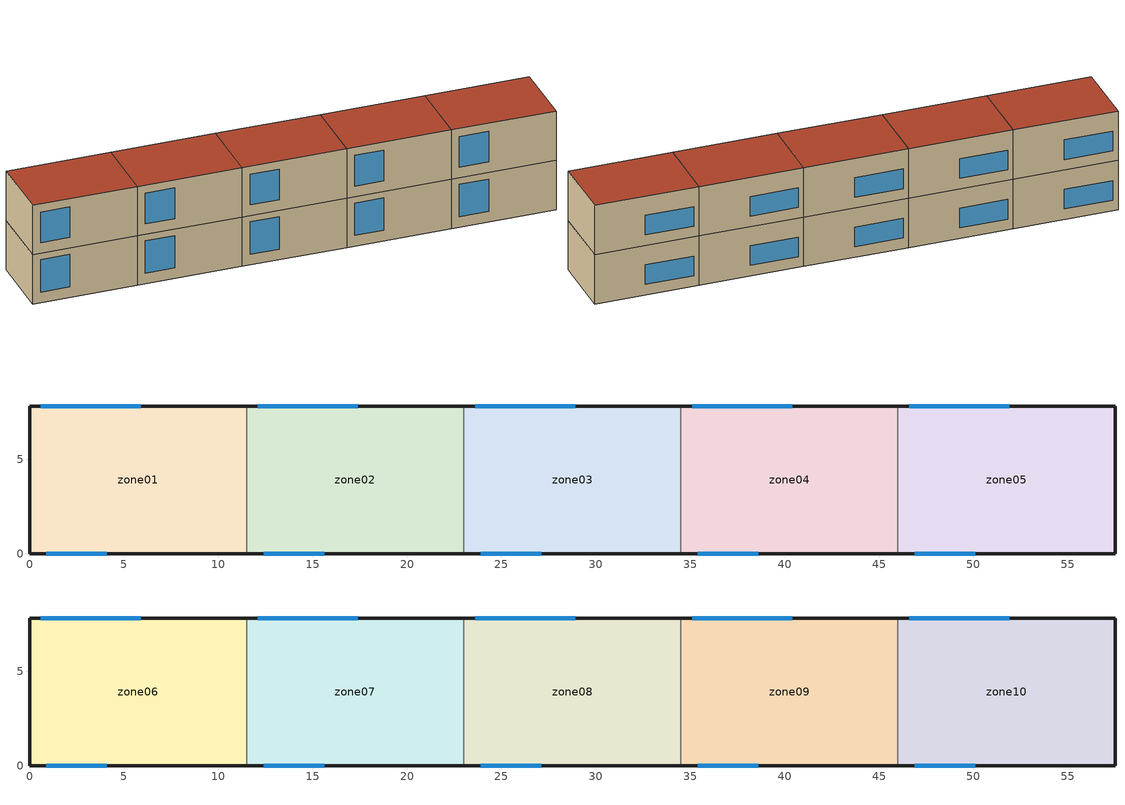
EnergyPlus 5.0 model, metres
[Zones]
zone01
 floor ground (GROUND_FLOOR): 11.5,7.8 11.5,0 0,0 0,7.8 z0
 wall outside (EXT_WALL): 11.5,7.8 0,7.8 0,0 11.5,0 z0:5.8
 wall to zone02 (ADJ_WALL): 11.5,0 11.5,7.8 z0:5.8
 window (EXT_WINDOW1): 0.9,0 4.1,0 z1.25:5.05; 5.9,7.8 0.6,7.8 z1.25:3.55
 ceiling to zone06 (ADJ_CEILING): 0,7.8 0,0 11.5,0 11.5,7.8 z5.8
zone02
 floor ground (GROUND_FLOOR): 23,7.8 23,0 11.5,0 11.5,7.8 z0
 wall outside (EXT_WALL): 23,7.8 11.5,7.8 / 11.5,0 23,0 z0:5.8
 wall to zone03 (ADJ_WALL): 23,0 23,7.8 z0:5.8
 wall to zone01 (ADJ_WALL): 11.5,7.8 11.5,0 z0:5.8
 window (EXT_WINDOW1): 12.4,0 15.6,0 z1.25:5.05; 17.4,7.8 12.1,7.8 z1.25:3.55
 ceiling to zone07 (ADJ_CEILING): 11.5,7.8 11.5,0 23,0 23,7.8 z5.8
zone03
 floor ground (GROUND_FLOOR): 34.5,7.8 34.5,0 23,0 23,7.8 z0
 wall outside (EXT_WALL): 34.5,7.8 23,7.8 / 23,0 34.5,0 z0:5.8
 wall to zone04 (ADJ_WALL): 34.5,0 34.5,7.8 z0:5.8
 wall to zone02 (ADJ_WALL): 23,7.8 23,0 z0:5.8
 window (EXT_WINDOW1): 23.9,0 27.1,0 z1.25:5.05; 28.9,7.8 23.6,7.8 z1.25:3.55
 ceiling to zone08 (ADJ_CEILING): 23,7.8 23,0 34.5,0 34.5,7.8 z5.8
zone04
 floor ground (GROUND_FLOOR): 46,7.8 46,0 34.5,0 34.5,7.8 z0
 wall outside (EXT_WALL): 46,7.8 34.5,7.8 / 34.5,0 46,0 z0:5.8
 wall to zone05 (ADJ_WALL): 46,0 46,7.8 z0:5.8
 wall to zone03 (ADJ_WALL): 34.5,7.8 34.5,0 z0:5.8
 window (EXT_WINDOW1): 35.4,0 38.6,0 z1.25:5.05; 40.4,7.8 35.1,7.8 z1.25:3.55
 ceiling to zone09 (ADJ_CEILING): 34.5,7.8 34.5,0 46,0 46,7.8 z5.8
zone05
 floor ground (GROUND_FLOOR): 57.5,7.8 57.5,0 46,0 46,7.8 z0
 wall outside (EXT_WALL): 46,0 57.5,0 57.5,7.8 46,7.8 z0:5.8
 wall to zone04 (ADJ_WALL): 46,7.8 46,0 z0:5.8
 window (EXT_WINDOW1): 46.9,0 50.1,0 z1.25:5.05; 51.9,7.8 46.6,7.8 z1.25:3.55
 ceiling to zone10 (ADJ_CEILING): 46,7.8 46,0 57.5,0 57.5,7.8 z5.8
zone06
 floor to zone01 (ADJ_CEILING): 11.5,7.8 11.5,0 0,0 0,7.8 z5.8
 wall outside (EXT_WALL): 11.5,7.8 0,7.8 0,0 11.5,0 z5.8:11.6
 wall to zone07 (ADJ_WALL): 11.5,0 11.5,7.8 z5.8:11.6
 window (EXT_WINDOW1): 0.9,0 4.1,0 z7.05:10.65; 5.9,7.8 0.6,7.8 z7.05:9.35
 roof outside (EXT_ROOF): 0,7.8 0,0 11.5,0 11.5,7.8 z11.6
zone07
 floor to zone02 (ADJ_CEILING): 23,7.8 23,0 11.5,0 11.5,7.8 z5.8
 wall outside (EXT_WALL): 23,7.8 11.5,7.8 / 11.5,0 23,0 z5.8:11.6
 wall to zone08 (ADJ_WALL): 23,0 23,7.8 z5.8:11.6
 wall to zone06 (ADJ_WALL): 11.5,7.8 11.5,0 z5.8:11.6
 window (EXT_WINDOW1): 12.4,0 15.6,0 z7.05:10.65; 17.4,7.8 12.1,7.8 z7.05:9.35
 roof outside (EXT_ROOF): 11.5,7.8 11.5,0 23,0 23,7.8 z11.6
zone08
 floor to zone03 (ADJ_CEILING): 34.5,7.8 34.5,0 23,0 23,7.8 z5.8
 wall outside (EXT_WALL): 34.5,7.8 23,7.8 / 23,0 34.5,0 z5.8:11.6
 wall to zone09 (ADJ_WALL): 34.5,0 34.5,7.8 z5.8:11.6
 wall to zone07 (ADJ_WALL): 23,7.8 23,0 z5.8:11.6
 window (EXT_WINDOW1): 23.9,0 27.1,0 z7.05:10.65; 28.9,7.8 23.6,7.8 z7.05:9.35
 roof outside (EXT_ROOF): 23,7.8 23,0 34.5,0 34.5,7.8 z11.6
zone09
 floor to zone04 (ADJ_CEILING): 46,7.8 46,0 34.5,0 34.5,7.8 z5.8
 wall outside (EXT_WALL): 46,7.8 34.5,7.8 / 34.5,0 46,0 z5.8:11.6
 wall to zone10 (ADJ_WALL): 46,0 46,7.8 z5.8:11.6
 wall to zone08 (ADJ_WALL): 34.5,7.8 34.5,0 z5.8:11.6
 window (EXT_WINDOW1): 35.4,0 38.6,0 z7.05:10.65; 40.4,7.8 35.1,7.8 z7.05:9.35
 roof outside (EXT_ROOF): 34.5,7.8 34.5,0 46,0 46,7.8 z11.6
zone10
 floor to zone05 (ADJ_CEILING): 57.5,7.8 57.5,0 46,0 46,7.8 z5.8
 wall outside (EXT_WALL): 46,0 57.5,0 57.5,7.8 46,7.8 z5.8:11.6
 wall to zone09 (ADJ_WALL): 46,7.8 46,0 z5.8:11.6
 window (EXT_WINDOW1): 46.9,0 50.1,0 z7.05:10.65; 51.9,7.8 46.6,7.8 z7.05:9.35
 roof outside (EXT_ROOF): 46,7.8 46,0 57.5,0 57.5,7.8 z11.6
[Building]
TRNSYS18: North Axis {deg}=0; Terrain=City; Loads Convergence Tolerance Value=0; Temperature Convergence Tolerance Value {deltaC}=0; Solar Distribution=FullInteriorAndExterior; Maximum Number of Warmup Days=0
[Site:Location]
not used: Latitude {deg}=0; Longitude {deg}=0; Time Zone {hr}=0; Elevation {m}=0
[Construction]
GROUND_FLOOR; EXT_WALL; EXT_ROOF; ADJ_WALL; ADJ_CEILING; EXT_WINDOW1: 
[WindowProperty:ShadingControl]
ESHADE=0; ISHADE=INPUT 1*MAX_ISHADE : SHADECNTRL=ISHADE_INTERNAL
[SurfaceProperty:OtherSideCoefficients]
BOUNDARY=IDENTICAL; BOUNDARY=INPUT 1*TBOUNDARY; BOUNDARY=INPUT 1*TBOUNDARY_2; BOUNDARY=INPUT 1*TBOUNDARY_3; BOUNDARY=INPUT 1*TGROUND; BOUNDARY=20; BOUNDARY=15
[Zone] Multiplier=1
zone01; zone02; zone03; zone04; zone05; zone06; zone07; zone08; zone09; zone10
